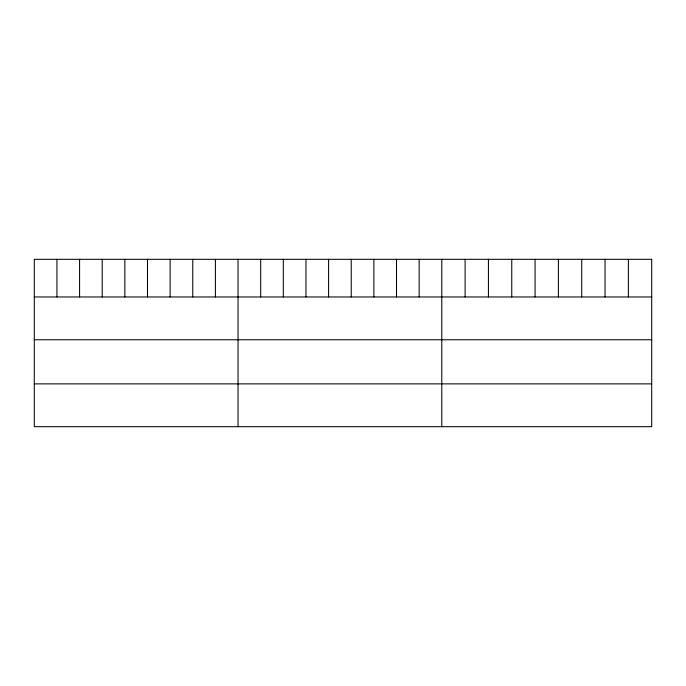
<?xml version="1.0" encoding="UTF-8"?>
<svg xmlns="http://www.w3.org/2000/svg" width="686" height="686" viewBox="0 0 686 686"><rect width="100%" height="100%" fill="white"/><g stroke="black" fill="none" stroke-linecap="round" stroke-linejoin="round"><path stroke-width="1.03" d="M34.3 296.961L651.7 296.961M34.3 339.767L651.7 339.767M34.3 383.877L651.7 383.877M628.376 259.317L628.376 296.961M605.052 259.317L605.052 296.961M581.728 259.317L581.728 296.961M558.404 259.317L558.404 296.961M535.08 259.317L535.08 296.961M511.756 259.317L511.756 296.961M488.432 259.317L488.432 296.961M465.108 259.317L465.108 296.961M441.784 259.317L441.784 426.683M419.146 259.317L419.146 296.961M396.508 259.317L396.508 296.961M373.87 259.317L373.87 296.961M351.232 259.317L351.232 296.961M328.594 259.317L328.594 296.961M305.956 259.317L305.956 296.961M283.318 259.317L283.318 296.961M260.68 259.317L260.68 296.961M238.042 259.317L238.042 426.683M215.404 259.317L215.404 296.961M192.766 259.317L192.766 296.961M170.128 259.317L170.128 296.961M147.49 259.317L147.49 296.961M124.852 259.317L124.852 296.961M102.214 259.317L102.214 296.961M79.576 259.317L79.576 296.961M56.938 259.317L56.938 296.961M651.7 259.317L34.3 259.317L34.3 426.683L651.7 426.683L651.7 259.317"/></g></svg>
